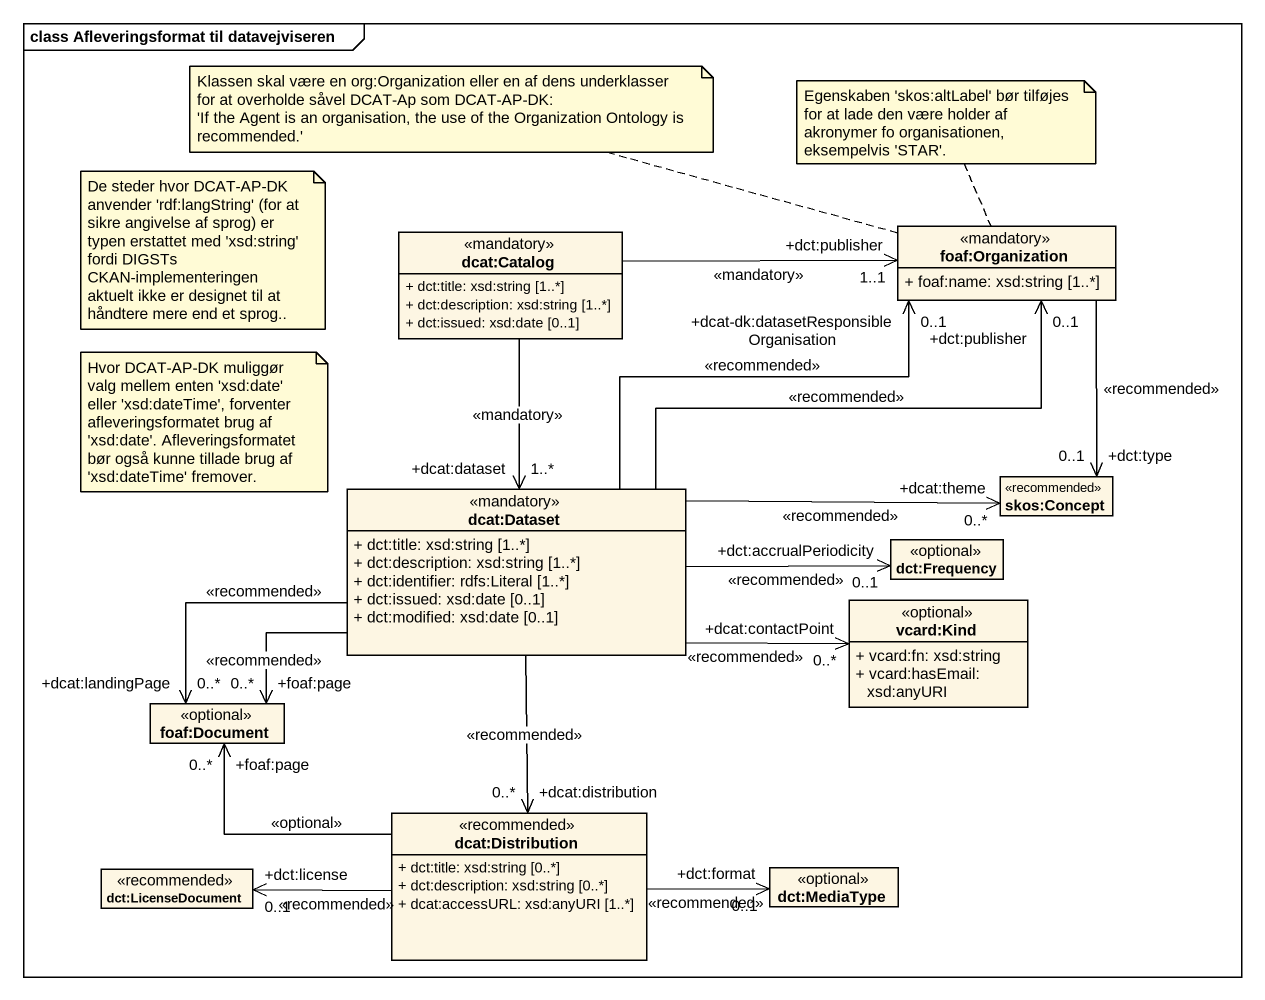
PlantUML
@startuml
mainframe class Afleveringsformat til datavejviseren
hide circle
hide empty members
skinparam classAttributeIconSize 0
class "dcat:Catalog" as dcat_Catalog <<mandatory>> {
  + dct:title: xsd:string [1..*]
  + dct:description: xsd:string [1..*]
  + dct:issued: xsd:date [0..1]
}
class "foaf:Organization" as foaf_Organization <<mandatory>> {
  + foaf:name: xsd:string [1..*]
}
class "skos:Concept" as skos_Concept <<recommended>>
class "dcat:Dataset" as dcat_Dataset <<mandatory>> {
  + dct:title: xsd:string [1..*]
  + dct:description: xsd:string [1..*]
  + dct:identifier: rdfs:Literal [1..*]
  + dct:issued: xsd:date [0..1]
  + dct:modified: xsd:date [0..1]
}
class "dct:Frequency" as dct_Frequency <<optional>>
class "vcard:Kind" as vcard_Kind <<optional>> {
  + vcard:fn: xsd:string
  + vcard:hasEmail: xsd:anyURI
}
class "foaf:Document" as foaf_Document <<optional>>
class "dct:LicenseDocument" as dct_LicenseDocument <<recommended>>
class "dcat:Distribution" as dcat_Distribution <<recommended>> {
  + dct:title: xsd:string [0..*]
  + dct:description: xsd:string [0..*]
  + dcat:accessURL: xsd:anyURI [1..*]
}
class "dct:MediaType" as dct_MediaType <<optional>>
dcat_Catalog -right-> "+dct:publisher\n1..1" foaf_Organization : <<mandatory>>
dcat_Catalog --> "+dcat:dataset\n1..*" dcat_Dataset : <<mandatory>>
foaf_Organization --> "+dct:type\n0..1" skos_Concept : <<recommended>>
dcat_Dataset -up-> "+dcat-dk:datasetResponsibleOrganisation\n0..1" foaf_Organization : <<recommended>>
dcat_Dataset -up-> "+dct:publisher\n0..1" foaf_Organization : <<recommended>>
dcat_Dataset -right-> "+dcat:theme\n0..*" skos_Concept : <<recommended>>
dcat_Dataset -right-> "+dct:accrualPeriodicity\n0..1" dct_Frequency : <<recommended>>
dcat_Dataset -right-> "+dcat:contactPoint\n0..*" vcard_Kind : <<recommended>>
dcat_Dataset -left-> "+foaf:page\n0..*" foaf_Document : <<recommended>>
dcat_Dataset -left-> "+dcat:landingPage\n0..*" foaf_Document : <<recommended>>
dcat_Dataset --> "+dcat:distribution\n0..*" dcat_Distribution : <<recommended>>
dcat_Distribution -left-> "+foaf:page\n0..*" foaf_Document : <<optional>>
dcat_Distribution -left-> "+dct:license\n0..1" dct_LicenseDocument : <<recommended>>
dcat_Distribution -right-> "+dct:format\n0..1" dct_MediaType : <<recommended>>
note left of foaf_Organization
  Klassen skal være en org:Organization eller en af dens underklasser for at overholde såvel DCAT-Ap som DCAT-AP-DK:
  ~'If the Agent is an organisation, the use of the Organization Ontology is recommended.'
end note
note top of foaf_Organization : Egenskaben 'skos:altLabel' bør tilføjes for at lade den være holder af akronymer fo organisationen, eksempelvis 'STAR'.
note as N3
  De steder hvor DCAT-AP-DK anvender 'rdf:langString' (for at sikre angivelse af sprog) er typen erstattet med 'xsd:string' fordi DIGSTs CKAN-implementeringen aktuelt ikke er designet til at håndtere mere end et sprog..
end note
note as N4
  Hvor DCAT-AP-DK muliggør valg mellem enten 'xsd:date' eller 'xsd:dateTime', forventer afleveringsformatet brug af 'xsd:date'. Afleveringsformatet bør også kunne tillade brug af 'xsd:dateTime' fremover.
end note
@enduml
